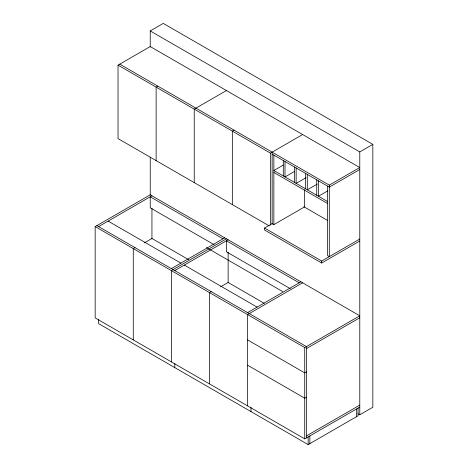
<?xml version="1.0" encoding="UTF-8"?>
<svg xmlns="http://www.w3.org/2000/svg" width="468" height="468" viewBox="0 0 468 468"><rect width="100%" height="100%" fill="white"/><g stroke="black" fill="none" stroke-linecap="round" stroke-linejoin="round"><path stroke-width="0.7" d="M150.228 46.999L150.228 30.935L163.274 23.4L372.832 144.384L372.832 407.259L359.781 414.794L357.88 413.694M269.188 225.88L118.03 138.616L118.03 65.14L150.228 46.554L359.781 167.538L329.302 185.135L119.744 64.151M157.845 86.147L156.131 87.136L156.131 160.612M226.43 90.546L194.232 109.138L194.232 182.608M234.047 130.145L232.333 131.134L232.333 204.604M95.168 226.606L150.228 194.817L359.781 315.806L304.726 347.589L95.168 226.606L95.168 317.895L304.726 438.879L359.781 407.096M98.596 226.606L151.942 195.805M118.03 65.14L270.434 153.13L302.632 134.544M134.983 247.613L133.269 248.602L133.269 339.891M144.407 242.833L151.942 238.481L188.645 259.676M283.193 165.122L273.862 170.51L327.588 201.527M294.337 171.557L285.006 176.945L285.006 161.542M306.107 177.629L296.15 183.374L296.15 167.977M150.228 30.935L359.781 151.919L372.832 144.384M317.251 184.064L307.295 189.809L307.295 174.412M171.37 268.62L224.71 237.82M226.43 238.815L171.37 270.598L171.37 361.887M174.798 270.598L228.144 239.803M359.781 169.515L329.302 187.118L272.148 154.118M327.77 190.856L318.439 196.244L318.439 180.847M359.781 241.008L321.68 263.01L264.531 230.01L264.531 228.033L272.651 223.347M272.148 223.634L273.862 224.622L304.346 207.026L304.346 189.645M211.185 291.605L209.471 292.594L209.471 383.889M220.609 286.825L228.144 282.479L264.209 303.305M264.531 228.033L321.68 261.027L359.781 239.031M247.572 312.612L300.912 281.818M302.632 282.807L247.572 314.595L247.572 405.885M306.441 348.578L359.781 317.784M306.441 371.896L304.726 372.885L247.572 339.891M306.441 397.197L304.726 398.186L247.572 365.186M306.441 435.913L359.781 405.112M98.596 319.416L98.596 323.616L308.155 444.6L358.067 415.783L358.067 408.084M273.862 172.487L327.588 203.504M303.884 206.762L327.752 220.539M222.996 238.815L150.228 196.8L150.228 207.798L214.139 244.694M299.198 282.807L226.43 240.792L226.43 251.79L290.341 288.692M206.47 247.584L282.672 291.582M108.126 221.107L180.9 263.121M184.328 265.099L257.102 307.113M96.882 225.611L306.441 346.601L306.441 437.89M359.781 151.919L359.781 414.794M356.353 409.073L356.353 416.772M329.302 185.135L329.302 256.628L327.588 255.639L327.588 186.124M321.68 261.027L321.68 263.01M316.725 179.858L316.725 195.255M309.869 435.913L309.869 443.611M308.155 436.901L308.155 444.6M305.581 173.423L305.581 188.82M304.726 347.589L304.726 438.879M294.436 166.988L294.436 182.385M283.292 160.553L283.292 175.95M273.862 155.113L273.862 224.622M272.148 152.141L272.148 224.16M270.434 153.13L270.434 225.149M251 407.406L251 411.606M228.144 252.147L228.144 282.643M174.798 363.408L174.798 367.608M151.942 208.149L151.942 238.645M150.228 157.26L150.228 195.232"/></g></svg>
